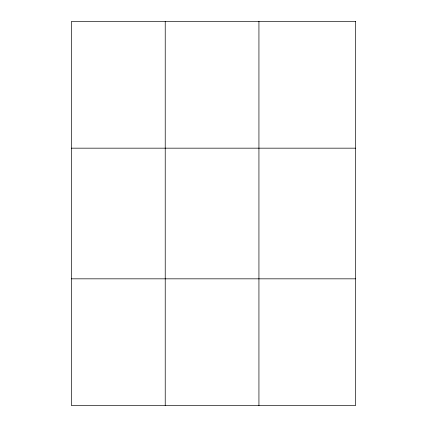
<?xml version="1.0" encoding="UTF-8"?>
<svg xmlns="http://www.w3.org/2000/svg" width="427" height="427" viewBox="0 0 427 427"><rect width="100%" height="100%" fill="white"/><g stroke="black" fill="none" stroke-linecap="round" stroke-linejoin="round"><path stroke-width="0.64" d="M165.228 405.65L165.228 21.35M258.933 405.65L258.933 21.35M71.517 148.169L355.483 148.169M71.517 278.831L355.483 278.831M355.483 21.35L355.483 405.65L71.517 405.65L71.517 21.35L355.483 21.35"/></g></svg>
